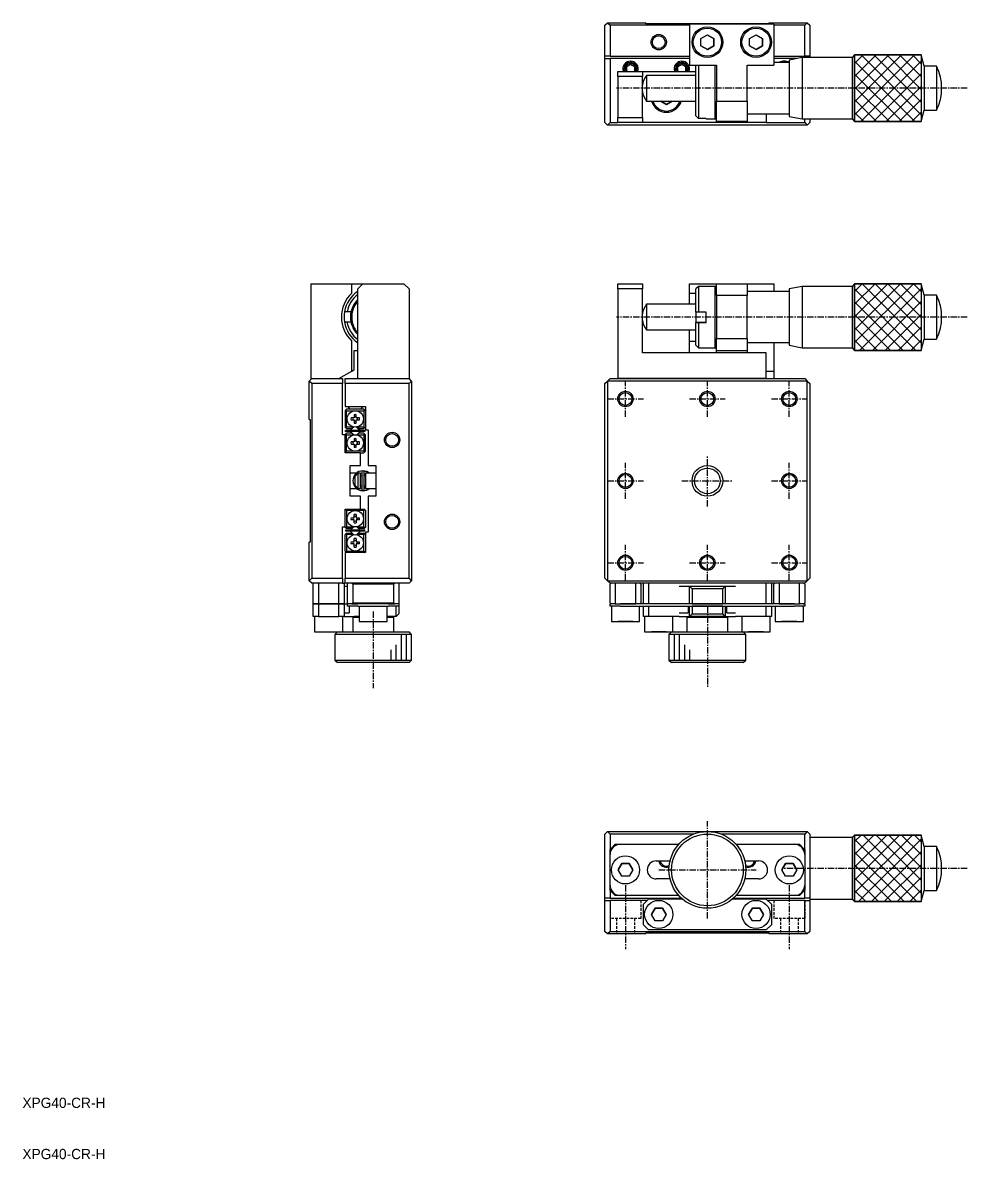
# Model space of a CAD drawing. Extents: x 10 to 348, y 10 to 232.
# Drawn here: x 10.1 to 194.5, y 10 to 232 of the extents above; entities that cross this region are included whole.
import ezdxf

# ---------------------------------------------------------------- set-up
doc = ezdxf.new("R2010")
doc.units = 0
doc.linetypes.add('CENTER', pattern=[2, 1.25, -0.25, 0.25, -0.25])
doc.linetypes.add('DASHED', pattern=[0.75, 0.5, -0.25])
doc.layers.get('0').update_dxf_attribs({"linetype": 'CONTINUOUS'})
doc.layers.add('CENTER', color=1, linetype='CENTER')
doc.styles.get("Standard").update_dxf_attribs({"font": 'FGP教科書体NT-M'})

msp = doc.modelspace()

# ---------------------------------------------------------------- linework, layer by layer
at = {"color": 7, "linetype": 'CONTINUOUS'}
for p, q in [((123.766971, 231.5), (124.266971, 232)), ((123.766971, 225.5), (123.766971, 231.5)), ((124.266971, 232), (124.766971, 231.5)), ((124.266971, 232), (131.766971, 232)), ((124.766971, 231.5), (124.766971, 225.5)), ((140.266971, 231.5), (124.766971, 231.5)), ((131.766971, 231.8), (131.766971, 232)), ((155.766971, 231.8), (131.766971, 231.8)), ((140.266971, 231.7), (140.266971, 223.7)), ((156.766971, 231.7), (140.266971, 231.7)), ((155.766971, 232), (155.766971, 231.8)), ((155.766971, 232), (163.266971, 232)), ((156.766971, 231.7), (156.766971, 223.7)), ((162.766971, 231.5), (156.766971, 231.5)), ((162.766971, 231.5), (163.266971, 232)), ((162.766971, 225.5), (162.766971, 231.5)), ((163.266971, 232), (163.766971, 231.5)), ((163.766971, 231.5), (163.766971, 225.5)), ((142.516971, 228.921688), (143.766971, 229.643376)), ((142.516971, 227.478312), (142.516971, 228.921688)), ((143.766971, 229.643376), (145.016971, 228.921688)), ((145.016971, 228.921688), (145.016971, 227.478312)), ((145.016971, 227.478312), (145.016971, 228.921688)), ((152.016971, 228.921688), (153.266971, 229.643376)), ((152.016971, 227.478312), (152.016971, 228.921688)), ((153.266971, 229.643376), (154.516971, 228.921688)), ((154.516971, 228.921688), (154.516971, 227.478312)), ((154.516971, 227.478312), (154.516971, 228.921688)), ((143.766971, 226.756624), (142.516971, 227.478312)), ((142.516971, 227.478312), (143.766971, 226.756624)), ((145.016971, 227.478312), (143.766971, 226.756624)), ((143.766971, 226.756624), (145.016971, 227.478312)), ((153.266971, 226.756624), (152.016971, 227.478312)), ((152.016971, 227.478312), (153.266971, 226.756624)), ((154.516971, 227.478312), (153.266971, 226.756624)), ((153.266971, 226.756624), (154.516971, 227.478312)), ((124.766971, 225.5), (123.766971, 225.5)), ((123.766971, 225), (123.766971, 225.5)), ((123.766971, 225), (124.766971, 225)), ((123.766971, 212.5), (123.766971, 225)), ((124.766971, 225.5), (140.266971, 225.5)), ((124.766971, 225), (124.766971, 212.5)), ((140.266971, 225), (124.766971, 225)), ((156.766971, 225.5), (162.766971, 225.5)), ((161.266988, 225), (156.766971, 225)), ((162.26697, 225.199996), (159.766971, 224.699997)), ((159.766971, 224.699997), (159.766971, 213.700003)), ((162.26697, 225.199996), (162.26697, 213.200004)), ((172.016975, 225.199996), (162.26697, 225.199996)), ((163.766971, 225.5), (162.766971, 225.5)), ((163.766971, 225.5), (163.766971, 225.199996)), ((172.516977, 225.699999), (172.016975, 225.199996)), ((172.016975, 225.199996), (172.016975, 213.200004)), ((172.516977, 225.699999), (185.516978, 225.699999)), ((172.516977, 212.700001), (172.516977, 225.699999)), ((186.106466, 223.5), (185.516978, 225.699999)), ((185.516978, 225.699999), (185.516978, 212.700001)), ((126.266971, 221.5), (126.266971, 222.5)), ((126.266971, 222.5), (131.066971, 222.5)), ((128.016971, 223.433013), (128.766971, 223.866025)), ((128.016971, 222.566987), (128.016971, 223.433013)), ((128.132996, 222.5), (128.016971, 222.566987)), ((128.766971, 223.866025), (129.516971, 223.433013)), ((129.516971, 222.566987), (129.400945, 222.5)), ((129.516971, 223.433013), (129.516971, 222.566987)), ((131.066971, 222.5), (131.066971, 221.5)), ((131.066971, 222.5), (141.516971, 222.5)), ((138.016971, 223.433013), (138.766971, 223.866025)), ((138.016971, 222.566987), (138.016971, 223.433013)), ((138.132996, 222.5), (138.016971, 222.566987)), ((138.766971, 223.866025), (139.516971, 223.433013)), ((139.516971, 222.566987), (139.400945, 222.5)), ((139.516971, 223.433013), (139.516971, 222.566987)), ((140.266971, 223.7), (145.516971, 223.7)), ((141.516971, 213.782838), (141.516971, 223.7)), ((142.016971, 223.7), (142.016971, 213.275106)), ((145.316971, 213.2), (145.316971, 223.7)), ((145.516971, 223.7), (145.516971, 216.7)), ((151.516971, 223.7), (156.766971, 223.7)), ((151.516971, 216.7), (151.516971, 223.7)), ((159.766971, 224.2), (156.766971, 224.2)), ((186.106466, 223.5), (186.106466, 214.9)), ((188.516977, 223.5), (186.106466, 223.5)), ((188.516977, 223.5), (188.516977, 214.9)), ((131.066971, 221.5), (126.266971, 221.5)), ((126.266971, 221.5), (126.266971, 213.5)), ((131.066971, 213.5), (131.066971, 221.5)), ((131.89448, 221.699996), (131.89448, 216.700004)), ((141.516971, 221.699996), (131.89448, 221.699996)), ((131.89448, 216.700004), (141.516971, 216.700004)), ((135.766971, 216.056624), (134.652605, 216.700004)), ((134.652605, 216.700004), (135.766971, 216.056624)), ((136.881337, 216.700004), (135.766971, 216.056624)), ((135.766971, 216.056624), (136.881337, 216.700004)), ((145.516971, 216.7), (151.516971, 216.7)), ((145.516971, 212.7), (145.516971, 216.7)), ((151.516971, 216.7), (151.516971, 212.7)), ((126.266971, 213.5), (131.066971, 213.5)), ((126.266971, 212.5), (126.266971, 213.5)), ((131.066971, 213.5), (131.066971, 212.5)), ((142.016971, 213.275106), (141.516971, 213.782838)), ((143.516971, 213.275106), (142.016971, 213.275106)), ((143.516971, 213.2), (143.516971, 213.275106)), ((143.516971, 213.2), (145.316971, 213.2)), ((145.316971, 213.2), (145.516971, 213.4)), ((151.516971, 214.2), (159.766971, 214.2)), ((155.266971, 214.2), (155.266971, 212.5)), ((159.766971, 213.700003), (162.26697, 213.200004)), ((162.26697, 213.200004), (172.016975, 213.200004)), ((162.766971, 212.5), (162.766971, 213.200004)), ((163.766971, 213.200004), (163.766971, 212.5)), ((172.016975, 213.200004), (172.516977, 212.700001)), ((185.516978, 212.700001), (186.106466, 214.9)), ((186.106466, 214.9), (188.516977, 214.9)), ((123.766971, 212.5), (124.266971, 212)), ((124.266971, 212), (124.766971, 212.5)), ((163.266971, 212), (124.266971, 212)), ((124.766971, 212.5), (126.266971, 212.5)), ((131.066971, 212.5), (126.266971, 212.5)), ((155.266971, 212.5), (131.066971, 212.5)), ((151.516971, 212.7), (145.516971, 212.7)), ((155.266971, 212.5), (162.766971, 212.5)), ((162.766971, 212.5), (163.266971, 212)), ((163.266971, 212), (163.766971, 212.5)), ((185.516978, 212.700001), (172.516977, 212.700001)), ((66.3, 181), (66.3, 162.5)), ((66.3, 181), (74.3, 181)), ((74.3, 179.190416), (74.3, 181)), ((74.3, 181), (76.5, 181)), ((76.5, 181), (75.5, 180)), ((75.5, 162.5), (75.5, 180)), ((76.5, 181), (84.5, 181)), ((85.5, 180), (84.5, 181)), ((85.5, 180), (85.5, 162.5)), ((126.266971, 180), (126.266971, 181)), ((126.266971, 181), (131.066971, 181)), ((126.266971, 180), (126.266971, 162.5)), ((131.066971, 180), (126.266971, 180)), ((131.066971, 181), (131.066971, 180)), ((131.066971, 167.5), (131.066971, 180)), ((140.266971, 179.190416), (140.266971, 181)), ((140.266971, 181), (145.516971, 181)), ((142.016971, 180.5), (141.516971, 180)), ((141.516971, 175.450978), (141.516971, 180)), ((142.016971, 180.5), (142.016971, 175.44638)), ((145.316971, 180.5), (142.016971, 180.5)), ((145.316971, 174.44566), (145.316971, 180.5)), ((145.516971, 180.3), (145.316971, 180.5)), ((145.516971, 181), (151.516971, 181)), ((145.516971, 178.690599), (145.516971, 181)), ((151.516971, 181), (151.516971, 178.690599)), ((151.516971, 181), (156.766971, 181)), ((156.766971, 181), (156.766971, 179.5)), ((162.26697, 180.499996), (159.766971, 179.999997)), ((159.766971, 179.999997), (159.766971, 169.32671)), ((162.26697, 180.499996), (162.26697, 168.856411)), ((172.016975, 180.499996), (162.26697, 180.499996)), ((172.516977, 180.999999), (172.016975, 180.499996)), ((172.016975, 180.499996), (172.016975, 168.856411)), ((172.516977, 180.999999), (185.516978, 180.999999)), ((172.516977, 168.000001), (172.516977, 180.999999)), ((186.106466, 178.8), (185.516978, 180.999999)), ((185.516978, 180.999999), (185.516978, 168.000001)), ((140.266971, 179.190416), (141.516971, 179.190416)), ((140.266971, 176.999996), (140.266971, 179.190416)), ((151.516971, 178.690599), (145.516971, 178.690599)), ((145.516971, 178.690599), (145.516971, 170.294229)), ((159.766971, 179.5), (151.516971, 179.5)), ((151.516971, 170.294229), (151.516971, 178.690599)), ((186.106466, 178.8), (186.106466, 170.455425)), ((188.516977, 178.8), (186.106466, 178.8)), ((188.516977, 178.8), (188.516977, 170.455425)), ((73.400951, 175.54894), (72.893219, 175.553538)), ((74.165698, 175.542014), (73.400951, 175.54894)), ((74.421754, 175.539695), (74.165698, 175.542014)), ((131.89448, 176.999996), (131.89448, 172.148507)), ((141.516971, 176.999996), (131.89448, 176.999996)), ((141.516971, 175.451223), (141.516971, 173.460305)), ((142.016971, 175.44638), (141.516971, 175.450978)), ((143.516971, 175.44638), (142.016971, 175.44638)), ((143.516971, 173.446462), (143.516971, 175.44638)), ((72.875106, 173.55362), (74.14759, 173.542096)), ((72.875106, 173.55362), (73.382838, 173.549022)), ((73.382838, 173.549022), (74.14759, 173.542096)), ((74.14759, 173.542096), (74.403641, 173.539777)), ((141.516971, 173.457986), (141.516971, 173.45106)), ((141.516971, 173.45106), (142.016971, 173.446462)), ((141.516971, 169), (141.516971, 173.45106)), ((142.016971, 173.446462), (142.016971, 168.5)), ((142.016971, 173.446462), (143.516971, 173.446462)), ((145.316971, 168.5), (145.316971, 174.44566)), ((131.89448, 172.148507), (131.89448, 172.000004)), ((131.89448, 172.000004), (141.516971, 172.000004)), ((140.266971, 169.809584), (140.266971, 172.000004)), ((74.3, 163.943376), (74.3, 169.809584)), ((140.266971, 169.809584), (141.516971, 169.809584)), ((140.266971, 167.5), (140.266971, 169.809584)), ((141.516971, 169), (142.016971, 168.5)), ((145.516971, 170.294229), (151.516971, 170.294229)), ((145.516971, 168), (145.516971, 170.294229)), ((151.516971, 170.294229), (151.516971, 168)), ((151.516971, 169.5), (159.766971, 169.5)), ((156.766971, 169.5), (156.766971, 163.943376)), ((159.766971, 169.32671), (159.766971, 169.000003)), ((159.766971, 169.000003), (162.26697, 168.500004)), ((162.26697, 168.856411), (162.26697, 168.500004)), ((172.016975, 168.856411), (172.016975, 168.500004)), ((185.516978, 168.000001), (186.106466, 170.2)), ((186.106466, 170.455425), (186.106466, 170.2)), ((186.106466, 170.2), (188.516977, 170.2)), ((188.516977, 170.455425), (188.516977, 170.2)), ((74.8, 168), (75.5, 168)), ((74.8, 164.232051), (74.8, 168)), ((155.266971, 167.5), (131.066971, 167.5)), ((142.016971, 168.5), (145.316971, 168.5)), ((145.316971, 168.5), (145.516971, 168.7)), ((145.516971, 168), (151.516971, 168)), ((145.516971, 167.5), (145.516971, 168)), ((151.516971, 168), (151.516971, 167.5)), ((155.266971, 162.5), (155.266971, 167.5)), ((162.26697, 168.500004), (172.016975, 168.500004)), ((172.016975, 168.500004), (172.516977, 168.000001)), ((172.516977, 168.386109), (172.516977, 168.000001)), ((185.516978, 168.000001), (172.516977, 168.000001)), ((185.516978, 168.386109), (185.516978, 168.000001)), ((66, 162), (66.5, 162.5)), ((66.3, 162.5), (66.5, 162.5)), ((66.5, 162.5), (72.5, 162.5)), ((71.8, 162.5), (74.3, 163.943376)), ((72.5, 162.5), (72.5, 161.5)), ((73, 162.5), (85.5, 162.5)), ((73, 161.5), (73, 162.5)), ((74.3, 163.943376), (74.8, 164.232051)), ((86, 162), (85.5, 162.5)), ((124.266971, 162), (124.766971, 162.5)), ((124.766971, 162.5), (126.266971, 162.5)), ((155.266971, 162.5), (126.266971, 162.5)), ((126.266971, 162.5), (155.266971, 162.5)), ((155.266971, 163.943376), (156.766971, 163.943376)), ((155.266971, 162.5), (162.766971, 162.5)), ((156.766971, 163.943376), (156.766971, 162.5)), ((162.766971, 162.5), (163.266971, 162)), ((66, 154.5), (66, 162)), ((66.5, 161.5), (66, 162)), ((66.5, 161.5), (66.5, 123.5)), ((72.5, 161.5), (66.5, 161.5)), ((72.5, 151.5), (72.5, 161.5)), ((73, 161.5), (73, 157)), ((85.5, 161.5), (73, 161.5)), ((85.5, 161.5), (86, 162)), ((85.5, 123.5), (85.5, 161.5)), ((86, 162), (86, 123)), ((123.766971, 161.5), (124.266971, 162)), ((123.766971, 123.5), (123.766971, 161.5)), ((124.266971, 162), (124.266971, 123)), ((163.266971, 162), (124.266971, 162)), ((163.266971, 123), (163.266971, 162)), ((163.266971, 162), (163.766971, 161.5)), ((163.766971, 161.5), (163.766971, 123.5)), ((73, 157), (77, 157)), ((73.15, 156.35), (73, 156.2)), ((73, 156.2), (73, 153)), ((73.15, 156.35), (73.3, 156.5)), ((73.3, 156.2), (73.15, 156.35)), ((76.7, 156.5), (73.3, 156.5)), ((73.3, 153), (73.3, 156.2)), ((73.3, 156.2), (75, 156.2)), ((73.519256, 157), (73.75, 156.769256)), ((73.75, 156.769256), (74, 156.519256)), ((76, 156.519256), (74, 156.519256)), ((74.8, 155.426136), (74.8, 154.8)), ((75, 156.2), (76.7, 156.2)), ((75.2, 154.8), (75.2, 155.426136)), ((76, 156.519256), (76.25, 156.769256)), ((76.25, 156.769256), (76.480744, 157)), ((76.7, 156.5), (76.85, 156.35)), ((76.85, 156.35), (76.7, 156.2)), ((76.7, 156.2), (76.7, 153)), ((77, 156.2), (76.85, 156.35)), ((77, 157), (77, 152.5)), ((66, 154.5), (66.2, 154.5)), ((66.2, 154.5), (66.2, 130.5)), ((74.8, 154.8), (74.173864, 154.8)), ((74.173864, 154.4), (74.8, 154.4)), ((74.8, 154.4), (74.8, 153.773864)), ((75.826136, 154.8), (75.2, 154.8)), ((75.2, 153.773864), (75.2, 154.4)), ((75.2, 154.4), (75.826136, 154.4)), ((73, 151.5), (72.5, 151.5)), ((73, 153), (73.15, 152.85)), ((73.15, 151.65), (73, 151.5)), ((73, 148), (73, 151.5)), ((73.1, 152.15), (73.1, 152.35)), ((76.9, 152.35), (73.1, 152.35)), ((76.9, 152.15), (73.1, 152.15)), ((73.15, 152.85), (73.3, 153)), ((73.3, 152.7), (73.15, 152.85)), ((73.15, 151.65), (73.3, 151.8)), ((73.3, 151.5), (73.15, 151.65)), ((74.600951, 153), (73.3, 153)), ((73.3, 152.7), (74.300951, 152.7)), ((74.300951, 151.8), (73.3, 151.8)), ((73.3, 148.3), (73.3, 151.5)), ((73.3, 151.5), (74.600951, 151.5)), ((74.714938, 153.025599), (74.098439, 152.409099)), ((74.098439, 152.126256), (74.745126, 151.479569)), ((74.098439, 152.090901), (74.714938, 151.474401)), ((74.600951, 153), (74.300951, 152.7)), ((74.300951, 151.8), (74.600951, 151.5)), ((74.641607, 153.040656), (74.600951, 153)), ((74.600951, 151.5), (74.641607, 151.459344)), ((75.512652, 152.762652), (75.254874, 153.020431)), ((75.901561, 152.409099), (75.285062, 153.025599)), ((75.285062, 151.474401), (75.901561, 152.090901)), ((75.399049, 153), (75.358393, 153.040656)), ((75.358393, 151.459344), (75.399049, 151.5)), ((76.7, 153), (75.399049, 153)), ((75.699049, 152.7), (75.399049, 153)), ((75.399049, 151.5), (75.699049, 151.8)), ((75.399049, 151.5), (76.7, 151.5)), ((75.901561, 152.373744), (75.512652, 152.762652)), ((75.699049, 152.7), (76.7, 152.7)), ((76.7, 151.8), (75.699049, 151.8)), ((76.7, 153), (76.85, 152.85)), ((76.85, 152.85), (76.7, 152.7)), ((76.7, 151.8), (76.85, 151.65)), ((76.85, 151.65), (76.7, 151.5)), ((76.7, 151.5), (76.7, 148.3)), ((76.85, 152.85), (77, 153)), ((77, 151.5), (76.85, 151.65)), ((76.9, 152.35), (76.9, 152.15)), ((77, 152.5), (77.5, 152.5)), ((77, 148.3), (77, 151.5)), ((77.5, 152.5), (77.5, 145.5)), ((74.8, 150.1), (74.173864, 150.1)), ((74.173864, 149.7), (74.8, 149.7)), ((74.8, 150.726136), (74.8, 150.1)), ((74.8, 149.7), (74.8, 149.073864)), ((75.2, 150.1), (75.2, 150.726136)), ((75.826136, 150.1), (75.2, 150.1)), ((75.2, 149.073864), (75.2, 149.7)), ((75.2, 149.7), (75.826136, 149.7)), ((73, 148.3), (73.15, 148.15)), ((76, 148), (73, 148)), ((73.15, 148.15), (73.3, 148.3)), ((73.3, 148), (73.15, 148.15)), ((75, 148.3), (73.3, 148.3)), ((76.7, 148.3), (75, 148.3)), ((76, 148), (76.7, 148)), ((76, 145.5), (76, 148)), ((76.7, 148.3), (76.85, 148.15)), ((76.85, 148.15), (76.7, 148)), ((76.85, 148.15), (77, 148.3)), ((74, 145.5), (76, 145.5)), ((74, 143.575), (74, 145.5)), ((77.285247, 144.297498), (76.525857, 144.464103)), ((76.755749, 144.32246), (76.722297, 144.30986)), ((76.789776, 144.333372), (76.755749, 144.32246)), ((76.824294, 144.342569), (76.789776, 144.333372)), ((76.859219, 144.350029), (76.824294, 144.342569)), ((76.894466, 144.355734), (76.859219, 144.350029)), ((76.929949, 144.359671), (76.894466, 144.355734)), ((76.965581, 144.361829), (76.929949, 144.359671)), ((77.001276, 144.362204), (76.965581, 144.361829)), ((77.036947, 144.360794), (77.001276, 144.362204)), ((77.072506, 144.357603), (77.036947, 144.360794)), ((77.107867, 144.352637), (77.072506, 144.357603)), ((77.142944, 144.345909), (77.107867, 144.352637)), ((77.177651, 144.337434), (77.142944, 144.345909)), ((77.211902, 144.327231), (77.177651, 144.337434)), ((77.245612, 144.315327), (77.211902, 144.327231)), ((77.5, 145.5), (79, 145.5)), ((79, 145.5), (79, 139.5)), ((75.233636, 144), (74, 144)), ((74, 141.425), (74, 143.575)), ((75, 143.416515), (75.5, 143.945683)), ((75, 141.583485), (75, 143.416515)), ((75.5, 144), (75.5, 143.945683)), ((76, 144), (75.5, 144)), ((75.5, 143.945683), (75.5, 141.054317)), ((75.999966, 143.93215), (76.271101, 143.999808)), ((76, 141), (76, 144)), ((76.271159, 143.5), (76, 143.5)), ((76.271159, 144.240656), (76.271159, 140.790656)), ((76.722297, 144.30986), (76.711541, 144.305396)), ((76.721159, 140.790656), (76.721159, 144.240656)), ((76.721159, 143.637149), (76.721457, 143.649909)), ((77, 143.5), (76.721159, 143.5)), ((76.721457, 143.649909), (76.7224, 143.663346)), ((76.7224, 143.663346), (76.723987, 143.676721)), ((76.723987, 143.676721), (76.726214, 143.690002)), ((76.726214, 143.690002), (76.729077, 143.70316)), ((76.729077, 143.70316), (76.732569, 143.716164)), ((76.732569, 143.716164), (76.736683, 143.728985)), ((76.736683, 143.728985), (76.741411, 143.741592)), ((76.741411, 143.741592), (76.746744, 143.753957)), ((76.746744, 143.753957), (76.752669, 143.76605)), ((76.752669, 143.76605), (76.759176, 143.777844)), ((76.759176, 143.777844), (76.76625, 143.789309)), ((76.76625, 143.789309), (76.773878, 143.800418)), ((76.773878, 143.800418), (76.782043, 143.811144)), ((76.782043, 143.811144), (76.790728, 143.821459)), ((76.790728, 143.821459), (76.799914, 143.831339)), ((76.799914, 143.831339), (76.809583, 143.840756)), ((76.809583, 143.840756), (76.819712, 143.849687)), ((76.819712, 143.849687), (76.83028, 143.858107)), ((76.83028, 143.858107), (76.841262, 143.865993)), ((76.841262, 143.865993), (76.852633, 143.873324)), ((76.852633, 143.873324), (76.864366, 143.880077)), ((76.864366, 143.880077), (76.876434, 143.886234)), ((76.876434, 143.886234), (76.888807, 143.891774)), ((76.888807, 143.891774), (76.901455, 143.896683)), ((76.901455, 143.896683), (76.914346, 143.900943)), ((76.914346, 143.900943), (76.927446, 143.904541)), ((76.927446, 143.904541), (76.940723, 143.907465)), ((76.940723, 143.907465), (76.954139, 143.909705)), ((76.954139, 143.909705), (76.967661, 143.911252)), ((76.967661, 143.911252), (76.981251, 143.912102)), ((76.981251, 143.912102), (76.994871, 143.912249)), ((76.994871, 143.912249), (77.000003, 143.912123)), ((77, 144), (77, 141)), ((79, 144), (77, 144)), ((77.183714, 144.015953), (77.175668, 144)), ((77.191783, 144.032492), (77.183714, 144.015953)), ((77.285462, 144.297448), (77.186236, 143.999987)), ((77.199816, 144.049498), (77.191783, 144.032492)), ((77.207755, 144.066846), (77.199816, 144.049498)), ((77.215541, 144.084408), (77.207755, 144.066846)), ((77.223119, 144.102058), (77.215541, 144.084408)), ((77.230432, 144.119666), (77.223119, 144.102058)), ((77.237428, 144.137103), (77.230432, 144.119666)), ((77.244055, 144.154242), (77.237428, 144.137103)), ((77.250264, 144.170959), (77.244055, 144.154242)), ((77.276965, 144.302508), (77.245612, 144.315327)), ((77.256011, 144.18713), (77.250264, 144.170959)), ((77.261253, 144.202638), (77.256011, 144.18713)), ((77.265953, 144.21737), (77.261253, 144.202638)), ((77.270075, 144.231218), (77.265953, 144.21737)), ((77.27359, 144.244081), (77.270075, 144.231218)), ((77.276472, 144.255864), (77.27359, 144.244081)), ((77.275243, 144.302879), (77.27777, 144.302048)), ((77.75823, 144.000203), (77.2764, 144.301436)), ((77.2787, 144.266483), (77.276472, 144.255864)), ((77.27777, 144.302048), (77.279634, 144.299714)), ((77.280258, 144.275859), (77.2787, 144.266483)), ((77.279634, 144.299714), (77.280821, 144.295895)), ((77.281134, 144.283924), (77.280258, 144.275859)), ((77.280821, 144.295895), (77.281322, 144.290619)), ((77.281322, 144.290619), (77.281134, 144.283924)), ((77.309461, 144.286599), (77.285247, 144.297498)), ((74, 139.5), (74, 141.425)), ((74, 141), (75.271374, 141)), ((75.5, 141.054317), (75, 141.583485)), ((75.271683, 141), (75.271838, 141)), ((75.272154, 141), (75.272255, 141)), ((75.5, 141.054317), (75.5, 141)), ((75.5, 141), (76, 141)), ((76.271104, 141.031733), (75.999855, 141.098985)), ((76, 141.5), (76.271159, 141.5)), ((76.721159, 141.5), (77, 141.5)), ((76.721256, 141.386946), (76.721159, 141.394162)), ((77.000038, 141.101876), (76.721195, 141.031458)), ((76.721934, 141.373489), (76.721256, 141.386946)), ((76.723257, 141.360076), (76.721934, 141.373489)), ((76.725224, 141.346739), (76.723257, 141.360076)), ((76.727831, 141.333508), (76.725224, 141.346739)), ((76.731074, 141.320414), (76.727831, 141.333508)), ((76.734945, 141.307487), (76.731074, 141.320414)), ((76.739439, 141.294757), (76.734945, 141.307487)), ((76.744545, 141.282255), (76.739439, 141.294757)), ((76.750256, 141.270009), (76.744545, 141.282255)), ((76.756558, 141.258051), (76.750256, 141.270009)), ((76.763439, 141.246409), (76.756558, 141.258051)), ((76.770886, 141.235112), (76.763439, 141.246409)), ((76.778884, 141.224189), (76.770886, 141.235112)), ((76.787414, 141.213667), (76.778884, 141.224189)), ((76.79646, 141.203574), (76.787414, 141.213667)), ((76.806001, 141.193936), (76.79646, 141.203574)), ((76.816015, 141.184781), (76.806001, 141.193936)), ((76.826481, 141.176132), (76.816015, 141.184781)), ((76.837374, 141.168014), (76.826481, 141.176132)), ((76.848669, 141.160451), (76.837374, 141.168014)), ((76.860337, 141.153465), (76.848669, 141.160451)), ((76.87235, 141.147075), (76.860337, 141.153465)), ((76.884679, 141.141302), (76.87235, 141.147075)), ((76.89729, 141.136163), (76.884679, 141.141302)), ((76.910153, 141.131674), (76.89729, 141.136163)), ((76.923232, 141.127849), (76.910153, 141.131674)), ((76.936493, 141.1247), (76.923232, 141.127849)), ((76.9499, 141.122238), (76.936493, 141.1247)), ((76.963416, 141.120469), (76.9499, 141.122238)), ((76.977005, 141.119399), (76.963416, 141.120469)), ((76.990629, 141.119032), (76.977005, 141.119399)), ((77.000002, 141.119188), (76.990629, 141.119032)), ((77, 141), (79, 141)), ((77.213994, 140.704764), (77.216046, 140.705442)), ((77.216046, 140.705442), (77.217399, 140.705893)), ((77.217399, 140.705893), (77.220455, 140.706922)), ((77.220455, 140.706922), (77.225509, 140.708658)), ((77.225509, 140.708658), (77.227552, 140.709371)), ((77.227552, 140.709371), (77.230714, 140.710489)), ((77.230714, 140.710489), (77.276965, 140.728803)), ((77.272447, 140.728938), (77.275243, 140.728432)), ((77.275243, 140.728432), (77.274852, 140.729347)), ((77.276965, 140.728803), (77.275243, 140.728432)), ((77.276655, 140.729987), (77.298045, 140.739492)), ((77.277791, 140.729279), (77.276965, 140.728803)), ((76, 139.5), (74, 139.5)), ((76, 137), (76, 139.5)), ((77.5, 139.5), (77.5, 132.5)), ((79, 139.5), (77.5, 139.5)), ((73, 137), (76, 137)), ((73, 133.5), (73, 137)), ((73, 136.7), (73.15, 136.85)), ((73.3, 137), (73.15, 136.85)), ((73.15, 136.85), (73.3, 136.7)), ((73.3, 136.7), (73.3, 133.5)), ((75, 136.7), (73.3, 136.7)), ((74.8, 135.3), (74.8, 135.926136)), ((76.7, 136.7), (75, 136.7)), ((75.2, 135.926136), (75.2, 135.3)), ((76, 137), (76.7, 137)), ((76.85, 136.85), (76.7, 137)), ((76.7, 136.7), (76.85, 136.85)), ((76.7, 133.5), (76.7, 136.7)), ((76.85, 136.85), (77, 136.7)), ((77, 136.7), (77, 133.5)), ((72.5, 133.5), (73, 133.5)), ((72.5, 123.5), (72.5, 133.5)), ((73.15, 133.35), (73, 133.5)), ((73.3, 133.5), (73.15, 133.35)), ((73.15, 133.35), (73.3, 133.2)), ((73.3, 133.5), (74.600951, 133.5)), ((74.714938, 133.525599), (74.098439, 132.909099)), ((74.098439, 132.873744), (74.745126, 133.520431)), ((74.173864, 135.3), (74.8, 135.3)), ((74.8, 134.9), (74.173864, 134.9)), ((74.300951, 133.2), (74.600951, 133.5)), ((74.600951, 133.5), (74.641607, 133.540656)), ((74.8, 134.273864), (74.8, 134.9)), ((75.2, 135.3), (75.826136, 135.3)), ((75.2, 134.9), (75.2, 134.273864)), ((75.826136, 134.9), (75.2, 134.9)), ((75.901561, 132.909099), (75.285062, 133.525599)), ((75.358393, 133.540656), (75.399049, 133.5)), ((75.399049, 133.5), (76.7, 133.5)), ((75.399049, 133.5), (75.699049, 133.2)), ((76.85, 133.35), (76.7, 133.5)), ((76.7, 133.2), (76.85, 133.35)), ((77, 133.5), (76.85, 133.35)), ((73, 132), (73.15, 132.15)), ((73, 128.8), (73, 132)), ((76.9, 132.85), (73.1, 132.85)), ((73.1, 132.85), (73.1, 132.65)), ((76.9, 132.65), (73.1, 132.65)), ((73.3, 132.3), (73.15, 132.15)), ((73.15, 132.15), (73.3, 132)), ((74.300951, 133.2), (73.3, 133.2)), ((73.3, 132.3), (74.300951, 132.3)), ((73.3, 132), (73.3, 128.8)), ((74.600951, 132), (73.3, 132)), ((74.098439, 132.590901), (74.714938, 131.974401)), ((74.600951, 132), (74.300951, 132.3)), ((74.641607, 131.959344), (74.600951, 132)), ((74.8, 130.6), (74.8, 131.226136)), ((75.2, 131.226136), (75.2, 130.6)), ((75.512652, 132.237348), (75.254874, 131.979569)), ((75.285062, 131.974401), (75.901561, 132.590901)), ((75.399049, 132), (75.358393, 131.959344)), ((75.699049, 132.3), (75.399049, 132)), ((76.7, 132), (75.399049, 132)), ((75.901561, 132.626256), (75.512652, 132.237348)), ((76.7, 133.2), (75.699049, 133.2)), ((75.699049, 132.3), (76.7, 132.3)), ((76.85, 132.15), (76.7, 132.3)), ((76.7, 132), (76.85, 132.15)), ((76.7, 128.8), (76.7, 132)), ((76.85, 132.15), (77, 132)), ((76.9, 132.65), (76.9, 132.85)), ((77.5, 132.5), (77, 132.5)), ((77, 132.5), (77, 128.5)), ((66, 123), (66, 130.5)), ((66.2, 130.5), (66, 130.5)), ((73.15, 128.65), (73, 128.8)), ((73.3, 128.8), (73.15, 128.65)), ((73.3, 128.8), (75, 128.8)), ((74.173864, 130.6), (74.8, 130.6)), ((74.8, 130.2), (74.173864, 130.2)), ((74.8, 129.573864), (74.8, 130.2)), ((75, 128.8), (76.7, 128.8)), ((75.2, 130.6), (75.826136, 130.6)), ((75.826136, 130.2), (75.2, 130.2)), ((75.2, 130.2), (75.2, 129.573864)), ((76.85, 128.65), (76.7, 128.8)), ((77, 128.8), (76.85, 128.65)), ((73, 128.5), (73, 123.5)), ((77, 128.5), (73, 128.5)), ((73.15, 128.65), (73.3, 128.5)), ((76.7, 128.5), (76.85, 128.65)), ((66, 123), (66.5, 123.5)), ((66.5, 122.5), (66, 123)), ((66.5, 123.5), (72.5, 123.5)), ((72.5, 122.5), (66.5, 122.5)), ((66.8, 118.5), (66.8, 122.5)), ((67.8, 122.5), (67.8, 118.5)), ((71.8, 118.5), (71.8, 122.5)), ((72.5, 123.5), (72.5, 122.5)), ((72.5, 122.5), (72.8, 122.5)), ((72.8, 122.5), (72.8, 118.5)), ((73, 123.5), (85.5, 123.5)), ((73, 122.5), (73, 123.5)), ((85.5, 122.5), (73, 122.5)), ((73.5, 118.5), (73.5, 122.5)), ((74.5, 122.3), (74.3, 122.5)), ((74.5, 122.3), (74.5, 118.7)), ((82.5, 122.3), (74.5, 122.3)), ((82.7, 122.5), (82.5, 122.3)), ((82.5, 118.7), (82.5, 122.3)), ((83.5, 122.5), (83.5, 118.5)), ((86, 123), (85.5, 123.5)), ((85.5, 122.5), (86, 123)), ((124.266971, 123), (123.766971, 123.5)), ((124.266971, 123), (163.266971, 123)), ((124.766971, 122.5), (124.266971, 123)), ((124.966971, 122.5), (124.766971, 122.3)), ((162.766971, 122.5), (124.766971, 122.5)), ((124.766971, 118.7), (124.766971, 122.3)), ((125.766971, 122.5), (125.766971, 118.5)), ((129.766971, 118.5), (129.766971, 122.5)), ((130.766971, 122.3), (130.566971, 122.5)), ((130.766971, 122.3), (130.766971, 118.7)), ((131.266971, 118.5), (131.266971, 122.5)), ((132.266971, 122.5), (132.266971, 118.5)), ((155.266971, 118.5), (155.266971, 122.5)), ((156.266971, 122.5), (156.266971, 118.5)), ((156.966971, 122.5), (156.766971, 122.3)), ((156.766971, 118.7), (156.766971, 122.3)), ((157.766971, 122.5), (157.766971, 118.5)), ((161.766971, 118.5), (161.766971, 122.5)), ((162.766971, 122.3), (162.566971, 122.5)), ((163.266971, 123), (162.766971, 122.5)), ((162.766971, 122.3), (162.766971, 118.7)), ((163.766971, 123.5), (163.266971, 123)), ((72.8, 121.9), (73.5, 121.9)), ((138.266971, 121.9), (140.266971, 121.9)), ((140.766971, 121.4), (140.266971, 121.9)), ((140.266971, 121.9), (147.266971, 121.9)), ((140.266971, 118.5), (140.266971, 121.9)), ((140.766971, 121.4), (140.766971, 118.5)), ((146.766971, 121.4), (140.766971, 121.4)), ((146.766971, 121.4), (147.266971, 121.9)), ((146.766971, 118.5), (146.766971, 121.4)), ((147.266971, 121.9), (147.266971, 118.5)), ((147.266971, 121.9), (149.266971, 121.9)), ((66.8, 116), (66.8, 118.5)), ((66.8, 118.5), (67.8, 118.5)), ((67.8, 118.5), (66.8, 118.5)), ((67.8, 118.5), (67.8, 116)), ((71.8, 118.5), (67.8, 118.5)), ((67.8, 118.5), (71.8, 118.5)), ((71.8, 116), (71.8, 118.5)), ((71.8, 118.5), (72.8, 118.5)), ((72.8, 118.5), (71.8, 118.5)), ((72.8, 118.5), (72.8, 116)), ((72.8, 118.5), (73.5, 118.5)), ((74.3, 118.5), (73.5, 118.5)), ((73.5, 118), (73.5, 118.5)), ((75.5, 118), (73.5, 118)), ((73.8, 118), (73.8, 116.7)), ((74.3, 118.5), (74.5, 118.7)), ((74.62822, 118.5), (74.3, 118.5)), ((74.3, 118.5), (74.62822, 118.5)), ((74.5, 118.7), (82.5, 118.7)), ((74.62822, 118.5), (75.5, 118.5)), ((81.5, 118.5), (75.5, 118.5)), ((75.5, 118), (81.5, 118)), ((75.75, 118), (75.75, 115)), ((81.25, 115), (81.25, 118)), ((81.5, 118.5), (82.37178, 118.5)), ((83.5, 118), (81.5, 118)), ((82.7, 118.5), (82.37178, 118.5)), ((82.37178, 118.5), (82.7, 118.5)), ((82.5, 118.7), (82.7, 118.5)), ((83.5, 118.5), (82.7, 118.5)), ((83, 116), (83, 118)), ((83.5, 118.5), (83.5, 118)), ((83.5, 118), (83.5, 116.5)), ((124.766971, 118.7), (124.966971, 118.5)), ((124.766971, 118), (124.766971, 118.5)), ((124.766971, 118.5), (124.966971, 118.5)), ((126.766971, 118), (124.766971, 118)), ((125.766971, 118.5), (124.966971, 118.5)), ((125.016971, 118), (125.016971, 115)), ((125.766971, 118.5), (126.766971, 118.5)), ((125.766971, 118.5), (126.766971, 118.5)), ((126.766971, 118.5), (129.766971, 118.5)), ((129.766971, 118.5), (126.766971, 118.5)), ((126.766971, 118), (140.766971, 118)), ((140.766971, 118.5), (129.766971, 118.5)), ((130.516971, 115), (130.516971, 118)), ((130.566971, 118.5), (130.766971, 118.7)), ((131.266971, 116), (131.266971, 118)), ((132.266971, 118), (132.266971, 116)), ((139.999022, 118), (139.999022, 116.7)), ((140.266971, 116), (140.266971, 118)), ((146.766971, 118.5), (140.766971, 118.5)), ((140.766971, 118.5), (146.766971, 118.5)), ((140.766971, 118), (140.766971, 116.5)), ((146.766971, 118), (140.766971, 118)), ((140.766971, 118), (146.766971, 118)), ((157.766971, 118.5), (146.766971, 118.5)), ((146.766971, 116.5), (146.766971, 118)), ((146.766971, 118), (160.766971, 118)), ((147.266971, 118), (147.266971, 116)), ((147.53492, 116.7), (147.53492, 118)), ((155.266971, 116), (155.266971, 118)), ((156.266971, 118), (156.266971, 116)), ((156.766971, 118.7), (156.966971, 118.5)), ((157.016971, 118), (157.016971, 115)), ((157.766971, 118.5), (160.766971, 118.5)), ((160.766971, 118.5), (157.766971, 118.5)), ((160.766971, 118.5), (161.766971, 118.5)), ((160.766971, 118.5), (161.766971, 118.5)), ((162.766971, 118), (160.766971, 118)), ((162.566971, 118.5), (161.766971, 118.5)), ((162.516971, 115), (162.516971, 118)), ((162.566971, 118.5), (162.766971, 118.7)), ((162.566971, 118.5), (162.766971, 118.5)), ((162.766971, 118.5), (162.766971, 118)), ((67.8, 116), (66.8, 116)), ((67.05, 116), (67.05, 113)), ((67.8, 116), (71.8, 116)), ((72.8, 116), (71.8, 116)), ((72.55, 113), (72.55, 116)), ((72.8, 116.7), (73.8, 116.7)), ((72.8, 116), (74.8, 116)), ((74.7, 116), (74.5, 115.8)), ((75.75, 115.8), (74.5, 115.8)), ((74.5, 115.8), (74.5, 113)), ((75.75, 116), (74.8, 116)), ((83, 116), (81.25, 116)), ((82.5, 115.8), (81.25, 115.8)), ((82.5, 115.8), (82.3, 116)), ((82.5, 113), (82.5, 115.8)), ((83, 116), (83.5, 116.5)), ((132.266971, 116), (131.266971, 116)), ((131.516971, 116), (131.516971, 113)), ((138.266971, 116), (132.266971, 116)), ((137.016971, 113), (137.016971, 116)), ((138.266971, 116.7), (139.999022, 116.7)), ((138.266971, 116), (139.966971, 116)), ((139.966971, 116), (139.766971, 115.8)), ((147.766971, 115.8), (139.766971, 115.8)), ((139.766971, 115.8), (139.766971, 113)), ((139.966971, 116), (140.266971, 116)), ((140.266971, 116), (140.766971, 116.5)), ((147.266971, 116), (140.266971, 116)), ((140.766971, 116.5), (146.766971, 116.5)), ((147.266971, 116), (146.766971, 116.5)), ((147.266971, 116), (147.566971, 116)), ((147.53492, 116.7), (149.266971, 116.7)), ((147.566971, 116), (149.266971, 116)), ((147.766971, 115.8), (147.566971, 116)), ((147.766971, 113), (147.766971, 115.8)), ((155.266971, 116), (149.266971, 116)), ((150.516971, 116), (150.516971, 113)), ((156.266971, 116), (155.266971, 116)), ((156.016971, 113), (156.016971, 116)), ((75.75, 115), (81.25, 115)), ((125.016971, 115), (127.766971, 115)), ((125.016971, 115), (130.516971, 115)), ((127.045283, 115), (126.323595, 115)), ((126.323595, 115), (127.045283, 115)), ((128.488659, 115), (127.045283, 115)), ((127.045283, 115), (128.488659, 115)), ((127.766971, 115), (130.516971, 115)), ((129.210346, 115), (128.488659, 115)), ((128.488659, 115), (129.210346, 115)), ((157.016971, 115), (159.766971, 115)), ((157.016971, 115), (162.516971, 115)), ((159.045283, 115), (158.323595, 115)), ((158.323595, 115), (159.045283, 115)), ((160.488659, 115), (159.045283, 115)), ((159.045283, 115), (160.488659, 115)), ((159.766971, 115), (162.516971, 115)), ((161.210346, 115), (160.488659, 115)), ((160.488659, 115), (161.210346, 115)), ((67.05, 113), (72.55, 113)), ((71.5, 113), (71, 112.5)), ((86, 112.5), (71, 112.5)), ((71, 112.5), (71, 107.5)), ((72.55, 113), (85.5, 113)), ((86, 112.5), (85.5, 113)), ((86, 107.5), (86, 112.5)), ((131.516971, 113), (134.266971, 113)), ((131.516971, 113), (136.766971, 113)), ((133.545283, 113), (132.823595, 113)), ((132.823595, 113), (133.545283, 113)), ((134.988659, 113), (133.545283, 113)), ((133.545283, 113), (134.988659, 113)), ((134.266971, 113), (136.766971, 113)), ((135.710346, 113), (134.988659, 113)), ((134.988659, 113), (135.710346, 113)), ((136.766971, 113), (136.266971, 112.5)), ((151.266971, 112.5), (136.266971, 112.5)), ((136.266971, 112.5), (136.266971, 107.5)), ((136.766971, 113), (150.766971, 113)), ((150.766971, 113), (153.266971, 113)), ((150.766971, 113), (156.016971, 113)), ((151.266971, 112.5), (150.766971, 113)), ((151.266971, 107.5), (151.266971, 112.5)), ((152.545283, 113), (151.823595, 113)), ((151.823595, 113), (152.545283, 113)), ((153.988659, 113), (152.545283, 113)), ((152.545283, 113), (153.988659, 113)), ((153.266971, 113), (156.016971, 113)), ((154.710346, 113), (153.988659, 113)), ((153.988659, 113), (154.710346, 113)), ((71, 107.5), (86, 107.5)), ((71, 107.5), (71.5, 107)), ((85.5, 107), (71.5, 107)), ((85.5, 107), (86, 107.5)), ((136.266971, 107.5), (143.766971, 107.5)), ((136.266971, 107.5), (136.766971, 107)), ((143.766971, 107), (136.766971, 107)), ((143.766971, 107.5), (151.266971, 107.5)), ((150.766971, 107), (143.766971, 107)), ((150.766971, 107), (151.266971, 107.5)), ((124.266971, 74), (123.766971, 73.5)), ((123.766971, 61), (123.766971, 73.5)), ((124.766971, 73.5), (124.266971, 74)), ((124.266971, 74), (143.766971, 74)), ((141.074388, 73.5), (124.766971, 73.5)), ((124.766971, 73.5), (124.766971, 70.5)), ((143.766971, 74), (163.266971, 74)), ((162.766971, 73.5), (146.459553, 73.5)), ((163.266971, 74), (162.766971, 73.5)), ((162.766971, 70.5), (162.766971, 73.5)), ((163.766971, 73.5), (163.266971, 74)), ((163.766971, 73.5), (163.766971, 61)), ((172.516977, 73.299999), (172.016975, 72.799996)), ((172.516977, 73.299999), (185.516978, 73.299999)), ((172.516977, 60.300001), (172.516977, 73.299999)), ((185.516978, 73.299999), (185.516978, 69.006881)), ((186.106466, 71.1), (185.516978, 73.299999)), ((185.516978, 73.299999), (185.516978, 60.300001)), ((125.766971, 71.5), (124.966971, 70.7)), ((125.766971, 71.5), (126.766971, 71.5)), ((126.766971, 71.5), (138.176801, 71.5)), ((149.357141, 71.5), (160.766971, 71.5)), ((160.766971, 71.5), (161.766971, 71.5)), ((162.566971, 70.7), (161.766971, 71.5)), ((172.016975, 72.799996), (163.766971, 72.799996)), ((172.016975, 72.799996), (172.016975, 68.83712)), ((186.106466, 71.1), (186.106466, 68.259937)), ((188.516977, 71.1), (186.106466, 71.1)), ((188.516977, 71.1), (188.516977, 68.259937)), ((124.766971, 70.5), (124.966971, 70.7)), ((124.766971, 69.5), (124.766971, 70.5)), ((124.766971, 63.5), (124.766971, 69.5)), ((124.966971, 70.7), (124.966971, 70.37178)), ((162.566971, 70.37178), (162.566971, 70.7)), ((162.566971, 70.7), (162.766971, 70.5)), ((162.766971, 70.5), (162.766971, 69.5)), ((162.766971, 69.5), (162.766971, 63.5)), ((172.016975, 68.83712), (172.016975, 60.800004)), ((172.516977, 69.006881), (172.516977, 60.300001)), ((126.323595, 66.5), (127.045283, 67.75)), ((127.045283, 67.75), (126.323595, 66.5)), ((127.045283, 67.75), (128.488659, 67.75)), ((128.488659, 67.75), (127.045283, 67.75)), ((128.488659, 67.75), (129.210346, 66.5)), ((129.210346, 66.5), (128.488659, 67.75)), ((133.766971, 68.25), (136.473995, 68.25)), ((151.059947, 68.25), (153.766971, 68.25)), ((158.323595, 66.5), (159.045283, 67.75)), ((159.045283, 67.75), (158.323595, 66.5)), ((159.045283, 67.75), (160.488659, 67.75)), ((160.488659, 67.75), (159.045283, 67.75)), ((160.488659, 67.75), (161.210346, 66.5)), ((161.210346, 66.5), (160.488659, 67.75)), ((186.106466, 68.259937), (186.106466, 62.5)), ((188.516977, 68.259937), (188.516977, 62.5)), ((127.045283, 65.25), (126.323595, 66.5)), ((128.488659, 65.25), (127.045283, 65.25)), ((129.210346, 66.5), (128.488659, 65.25)), ((136.473995, 64.75), (133.766971, 64.75)), ((153.766971, 64.75), (151.059947, 64.75)), ((159.045283, 65.25), (158.323595, 66.5)), ((160.488659, 65.25), (159.045283, 65.25)), ((161.210346, 66.5), (160.488659, 65.25)), ((124.766971, 62.5), (124.766971, 63.5)), ((124.966971, 62.3), (124.766971, 62.5)), ((124.766971, 62.5), (124.766971, 61)), ((124.966971, 62.62822), (124.966971, 62.3)), ((124.966971, 62.3), (125.766971, 61.5)), ((161.766971, 61.5), (162.566971, 62.3)), ((162.566971, 62.3), (162.566971, 62.62822)), ((162.766971, 62.5), (162.566971, 62.3)), ((162.766971, 63.5), (162.766971, 62.5)), ((162.766971, 61), (162.766971, 62.5)), ((185.516978, 60.300001), (186.106466, 62.5)), ((186.106466, 62.5), (188.516977, 62.5)), ((124.766971, 61), (123.766971, 61)), ((123.766971, 60.5), (123.766971, 61)), ((123.766971, 54.5), (123.766971, 60.5)), ((123.766971, 60.5), (124.766971, 60.5)), ((124.766971, 61), (138.667951, 61)), ((124.766971, 60.5), (124.766971, 54.5)), ((131.966971, 60.5), (124.766971, 60.5)), ((126.766971, 61.5), (125.766971, 61.5)), ((138.176801, 61.5), (126.766971, 61.5)), ((132.266971, 60.8), (131.266971, 59.8)), ((138.266971, 60.8), (132.266971, 60.8)), ((148.86599, 61), (162.766971, 61)), ((155.266971, 60.8), (149.266971, 60.8)), ((160.766971, 61.5), (149.357141, 61.5)), ((156.266971, 59.8), (155.266971, 60.8)), ((162.766971, 60.5), (155.566971, 60.5)), ((161.766971, 61.5), (160.766971, 61.5)), ((163.766971, 61), (162.766971, 61)), ((162.766971, 54.5), (162.766971, 60.5)), ((162.766971, 60.5), (163.766971, 60.5)), ((163.766971, 61), (163.766971, 60.5)), ((163.766971, 60.800004), (172.016975, 60.800004)), ((163.766971, 60.5), (163.766971, 54.5)), ((172.016975, 60.800004), (172.516977, 60.300001)), ((185.516978, 60.300001), (172.516977, 60.300001)), ((131.266971, 55.8), (131.266971, 59.8)), ((132.823595, 57.8), (133.545283, 59.05)), ((133.545283, 59.05), (132.823595, 57.8)), ((133.545283, 56.55), (132.823595, 57.8)), ((133.545283, 59.05), (134.988659, 59.05)), ((134.988659, 59.05), (133.545283, 59.05)), ((134.988659, 59.05), (135.710346, 57.8)), ((135.710346, 57.8), (134.988659, 59.05)), ((135.710346, 57.8), (134.988659, 56.55)), ((151.823595, 57.8), (152.545283, 59.05)), ((152.545283, 59.05), (151.823595, 57.8)), ((152.545283, 56.55), (151.823595, 57.8)), ((152.545283, 59.05), (153.988659, 59.05)), ((153.988659, 59.05), (152.545283, 59.05)), ((153.988659, 59.05), (154.710346, 57.8)), ((154.710346, 57.8), (153.988659, 59.05)), ((154.710346, 57.8), (153.988659, 56.55)), ((156.266971, 59.8), (156.266971, 55.8)), ((131.266971, 55.8), (132.266971, 54.8)), ((134.988659, 56.55), (133.545283, 56.55)), ((153.988659, 56.55), (152.545283, 56.55)), ((155.266971, 54.8), (156.266971, 55.8)), ((124.266971, 54), (123.766971, 54.5)), ((124.766971, 54.5), (124.266971, 54)), ((131.766971, 54), (124.266971, 54)), ((124.766971, 54.5), (162.766971, 54.5)), ((131.766971, 54.2), (155.766971, 54.2)), ((131.766971, 54), (131.766971, 54.2)), ((155.266971, 54.8), (132.266971, 54.8)), ((155.766971, 54.2), (155.766971, 54)), ((163.266971, 54), (155.766971, 54)), ((163.266971, 54), (162.766971, 54.5)), ((163.766971, 54.5), (163.266971, 54))]:
    msp.add_line(p, q, dxfattribs=at)
at = {"color": 3, "linetype": 'CONTINUOUS'}
for p, q in [((172.516977, 225.699999), (172.516977, 212.700001)), ((185.516978, 225.699999), (172.516977, 225.699999)), ((172.516977, 224.016977), (174.199999, 225.699999)), ((172.516977, 221.516977), (176.699999, 225.699999)), ((172.516977, 219.016977), (179.199999, 225.699999)), ((172.516977, 216.516977), (181.699999, 225.699999)), ((172.516977, 214.016977), (184.199999, 225.699999)), ((172.516977, 224.483023), (184.299999, 212.700001)), ((173.700001, 212.700001), (185.516978, 224.516978)), ((173.800001, 225.699999), (185.516978, 213.983022)), ((176.300001, 225.699999), (185.516978, 216.483022)), ((178.800001, 225.699999), (185.516978, 218.983022)), ((181.300001, 225.699999), (185.516978, 221.483022)), ((183.800001, 225.699999), (185.516978, 223.983022)), ((185.516978, 225.699999), (185.516978, 212.700001)), ((172.516977, 221.983023), (181.799999, 212.700001)), ((176.200001, 212.700001), (185.516978, 222.016978)), ((172.516977, 219.483023), (179.299999, 212.700001)), ((178.700001, 212.700001), (185.516978, 219.516978)), ((172.516977, 216.983023), (176.799999, 212.700001)), ((181.200001, 212.700001), (185.516978, 217.016978)), ((172.516977, 214.483023), (174.299999, 212.700001)), ((183.700001, 212.700001), (185.516978, 214.516978)), ((172.516977, 212.700001), (185.516978, 212.700001)), ((172.516977, 180.999999), (172.516977, 168.386109)), ((185.516978, 180.999999), (172.516977, 180.999999)), ((172.516977, 179.516977), (173.999999, 180.999999)), ((172.516977, 177.016977), (176.499999, 180.999999)), ((172.516977, 174.516977), (178.999999, 180.999999)), ((172.516977, 172.016977), (181.499999, 180.999999)), ((172.516977, 169.516977), (183.999999, 180.999999)), ((172.516977, 179.983023), (184.499999, 168.000001)), ((173.500001, 168.000001), (185.516978, 180.016978)), ((174.000001, 180.999999), (185.516978, 169.483022)), ((176.500001, 180.999999), (185.516978, 171.983022)), ((179.000001, 180.999999), (185.516978, 174.483022)), ((181.500001, 180.999999), (185.516978, 176.983022)), ((184.000001, 180.999999), (185.516978, 179.483022)), ((185.516978, 180.999999), (185.516978, 168.386109)), ((172.516977, 177.483023), (181.999999, 168.000001)), ((176.000001, 168.000001), (185.516978, 177.516978)), ((143.516971, 173.457986), (141.516971, 173.457986)), ((172.516977, 174.983023), (179.499999, 168.000001)), ((178.500001, 168.000001), (185.516978, 175.016978)), ((172.516977, 172.483023), (176.999999, 168.000001)), ((181.000001, 168.000001), (185.516978, 172.516978)), ((172.516977, 169.983023), (174.499999, 168.000001)), ((183.500001, 168.000001), (185.516978, 170.016978)), ((172.516977, 168.000001), (185.516978, 168.000001)), ((84, 107.5), (84, 112.5)), ((85, 107.5), (85, 112.5)), ((137.266971, 112.5), (137.266971, 107.5)), ((138.266971, 112.5), (138.266971, 107.5)), ((82, 107.5), (82, 109.5)), ((83, 107.5), (83, 110.5)), ((139.266971, 110.5), (139.266971, 107.5)), ((140.266971, 109.5), (140.266971, 107.5)), ((172.516977, 73.299999), (172.516977, 69.006881)), ((185.516978, 73.299999), (172.516977, 73.299999)), ((172.516977, 72.016977), (173.799999, 73.299999)), ((172.516977, 69.516977), (176.299999, 73.299999)), ((172.516977, 67.016977), (178.799999, 73.299999)), ((172.516977, 64.516977), (181.299999, 73.299999)), ((172.516977, 62.016977), (183.799999, 73.299999)), ((174.200001, 73.299999), (185.516978, 61.983022)), ((176.700001, 73.299999), (185.516978, 64.483022)), ((179.200001, 73.299999), (185.516978, 66.983022)), ((181.700001, 73.299999), (185.516978, 69.483022)), ((184.200001, 73.299999), (185.516978, 71.983022)), ((172.516977, 72.483023), (184.699999, 60.300001)), ((173.300001, 60.300001), (185.516978, 72.516978)), ((172.516977, 69.983023), (182.199999, 60.300001)), ((175.800001, 60.300001), (185.516978, 70.016978)), ((185.516978, 69.006881), (185.516978, 60.300001)), ((172.516977, 67.483023), (179.699999, 60.300001)), ((178.300001, 60.300001), (185.516978, 67.516978)), ((172.516977, 64.983023), (177.199999, 60.300001)), ((180.800001, 60.300001), (185.516978, 65.016978)), ((172.516977, 62.483023), (174.699999, 60.300001)), ((183.300001, 60.300001), (185.516978, 62.516978)), ((172.516977, 60.300001), (185.516978, 60.300001))]:
    msp.add_line(p, q, dxfattribs=at)
at = {"color": 3, "linetype": 'DASHED'}
for p, q in [((124.766971, 60.5), (124.766971, 57)), ((130.766971, 60.5), (130.766971, 57)), ((156.766971, 60.5), (156.766971, 57)), ((162.766971, 60.5), (162.766971, 57)), ((130.766971, 57), (124.766971, 57)), ((126.016971, 57), (126.016971, 54)), ((129.516971, 57), (129.516971, 54)), ((162.766971, 57), (156.766971, 57)), ((158.016971, 57), (158.016971, 54)), ((161.516971, 57), (161.516971, 54))]:
    msp.add_line(p, q, dxfattribs=at)
at = {"color": 7, "linetype": 'CONTINUOUS'}
for centre, radius in [((143.766971, 228.2), 3), ((143.766971, 228.2), 2.75), ((153.266971, 228.2), 3), ((153.266971, 228.2), 2.75), ((134.266971, 228.2), 1.25), ((127.766971, 158.5), 1.25), ((143.766971, 158.5), 1.25), ((159.766971, 158.5), 1.25), ((75, 154.6), 1.6), ((75, 149.9), 1.6), ((82.2, 150.5), 1.25), ((143.766971, 142.5), 2.5), ((127.766971, 142.5), 1.25), ((159.766971, 142.5), 1.25), ((75, 135.1), 1.6), ((82.2, 134.5), 1.25), ((75, 130.4), 1.6), ((127.766971, 126.5), 1.25), ((143.766971, 126.5), 1.25), ((159.766971, 126.5), 1.25), ((143.766971, 66.5), 7.5), ((143.766971, 66.5), 7), ((127.766971, 66.5), 2.75), ((159.766971, 66.5), 2.75), ((134.266971, 57.8), 2.75), ((153.266971, 57.8), 2.75)]:
    msp.add_circle(centre, radius, dxfattribs=at)
at = {"color": 3, "linetype": 'CONTINUOUS'}
for centre, radius in [((134.266971, 228.2), 1.5), ((127.766971, 158.5), 1.5), ((143.766971, 158.5), 1.5), ((159.766971, 158.5), 1.5), ((82.2, 150.5), 1.5), ((143.766971, 142.5), 3), ((127.766971, 142.5), 1.5), ((159.766971, 142.5), 1.5), ((82.2, 134.5), 1.5), ((127.766971, 126.5), 1.5), ((143.766971, 126.5), 1.5), ((159.766971, 126.5), 1.5)]:
    msp.add_circle(centre, radius, dxfattribs=at)
for centre, radius, start, end in [((128.766971, 223), 1.5, 90, 199.471221), ((128.766971, 223), 1.5, 340.528779, 90), ((138.766971, 223), 1.5, 90, 199.471221), ((138.766971, 223), 1.5, 340.528779, 90), ((158.766971, 223), 1.5, 90, 126.869898), ((158.766971, 223), 1.5, 53.130102, 90), ((78.8, 174.5), 4.75, 134.006251, 167.327891), ((78.8, 174.5), 4.5, 166.6415, 192.320677), ((78.8, 174.5), 4.5, 137.166572, 166.6415), ((78.8, 174.5), 4.75, 191.634286, 199.847647), ((78.8, 174.5), 4.5, 192.320677, 222.833428), ((78.8, 174.5), 4.75, 199.847647, 225.993749), ((135.766971, 68.5), 1.5, 189.594068, 290.429713), ((151.766971, 68.5), 1.5, 249.570287, 350.405932)]:
    msp.add_arc(centre, radius, start, end, dxfattribs=at)
at = {"color": 7, "linetype": 'CONTINUOUS'}
for centre, radius, start, end in [((128.766971, 223), 1.25, 336.421822, 180), ((138.766971, 223), 1.25, 336.421822, 180), ((158.766971, 223), 1.25, 73.739795, 106.260205), ((128.766971, 223), 1.25, 180, 203.578178), ((128.766971, 223), 1, 0, 210), ((128.766971, 223), 1, 330, 0), ((138.766971, 223), 1.25, 180, 203.578178), ((138.766971, 223), 1, 0, 210), ((138.766971, 223), 1, 330, 0), ((179.771976, 219.199998), 9.745001, 333.816215, 26.183797), ((135.016975, 219.199997), 3.999997, 141.317796, 170.932002), ((135.016975, 219.199997), 3.999997, 189.067998, 218.682174), ((135.766971, 217.5), 3, 195.465931, 344.534069), ((135.766971, 217.5), 2.75, 196.912303, 343.087697), ((78.8, 174.5), 6.5, 133.813061, 226.186939), ((78.8, 174.5), 6, 123.367013, 169.887021), ((78.8, 174.5), 5.5, 126.869898, 169.005407), ((78.8, 174.5), 4.75, 134.006251, 167.327891), ((179.771976, 174.500001), 9.745001, 333.816207, 26.183789), ((78.8, 174.5), 6, 169.887021, 189.075157), ((78.8, 174.5), 4.75, 167.327891, 191.634286), ((78.8, 174.5), 4.5, 137.166572, 166.6415), ((135.016975, 174.500001), 3.999997, 141.317816, 170.932002), ((78.8, 174.5), 6, 189.075157, 236.632987), ((78.8, 174.5), 5.5, 189.95677, 233.130102), ((78.8, 174.5), 4.75, 191.634286, 199.847647), ((78.8, 174.5), 4.5, 192.320677, 222.833428), ((135.016975, 174.500001), 3.999997, 189.067998, 218.682194), ((78.8, 174.5), 4.75, 199.847647, 225.993749), ((75, 154.6), 0.85, 76.391039, 103.608961), ((75, 154.6), 0.85, 166.391039, 193.608961), ((75, 154.6), 0.459295, 154.186081, 205.813919), ((75, 154.6), 0.459295, 64.186081, 115.813919), ((75, 154.6), 0.459295, 244.186081, 295.813919), ((75, 154.6), 0.85, 256.391039, 283.608961), ((75, 154.6), 0.459295, 334.186081, 25.813919), ((75, 154.6), 0.85, 346.391039, 13.608961), ((74.23986, 152.267678), 0.2, 135, 155.693883), ((74.23986, 152.232322), 0.2, 204.306117, 225), ((74.23986, 152.267678), 0.2, 216.042724, 225), ((75.76014, 152.267678), 0.2, 24.306117, 45), ((75.76014, 152.232322), 0.2, 36.042724, 45), ((75.76014, 152.232322), 0.2, 315, 335.693883), ((75, 149.9), 0.85, 166.391039, 193.608961), ((75, 149.9), 0.459295, 154.186081, 205.813919), ((75, 149.9), 0.85, 76.391039, 103.608961), ((75, 149.9), 0.459295, 64.186081, 115.813919), ((75, 149.9), 0.459295, 244.186081, 295.813919), ((75, 149.9), 0.85, 256.391039, 283.608961), ((75, 149.9), 0.459295, 334.186081, 25.813919), ((75, 149.9), 0.85, 346.391039, 13.608961), ((76.496094, 142.515714), 1.948674, 90.747257, 269.157427), ((76.496159, 144.240656), 0.225, 0, 180), ((76.496159, 140.790656), 0.225, 180, 0), ((76.494108, 142.521456), 1.95452, 270.936425, 308.867884), ((75, 135.1), 0.85, 76.391039, 103.608961), ((75, 135.1), 0.459295, 64.186081, 115.813919), ((75, 135.1), 0.85, 166.391039, 193.608961), ((75, 135.1), 0.459295, 154.186081, 205.813919), ((75, 135.1), 0.459295, 244.186081, 295.813919), ((75, 135.1), 0.85, 256.391039, 283.608961), ((75, 135.1), 0.459295, 334.186081, 25.813919), ((75, 135.1), 0.85, 346.391039, 13.608961), ((74.23986, 132.767678), 0.2, 135, 155.693883), ((74.23986, 132.732322), 0.2, 204.306117, 225), ((74.23986, 132.732322), 0.2, 135, 143.957276), ((75, 130.4), 0.85, 76.391039, 103.608961), ((75.76014, 132.767678), 0.2, 24.306117, 45), ((75.76014, 132.732322), 0.2, 315, 335.693883), ((75.76014, 132.767678), 0.2, 315, 323.957276), ((75, 130.4), 0.85, 166.391039, 193.608961), ((75, 130.4), 0.459295, 154.186081, 205.813919), ((75, 130.4), 0.459295, 64.186081, 115.813919), ((75, 130.4), 0.459295, 244.186081, 295.813919), ((75, 130.4), 0.85, 256.391039, 283.608961), ((75, 130.4), 0.459295, 334.186081, 25.813919), ((75, 130.4), 0.85, 346.391039, 13.608961), ((126.766971, 69.5), 2, 90, 180), ((160.766971, 69.5), 2, 0, 90), ((179.771976, 66.800002), 9.745001, 333.816203, 26.183785), ((133.766971, 66.5), 1.75, 90, 270), ((135.766971, 68.5), 1.25, 191.536959, 296.18577), ((151.766971, 68.5), 1.25, 243.81423, 348.463041), ((153.766971, 66.5), 1.75, 270, 90), ((126.766971, 63.5), 2, 180, 270), ((160.766971, 63.5), 2, 270, 0), ((138.266971, 62.8), 2, 270, 285.665024), ((149.266971, 62.8), 2, 254.334976, 270)]:
    msp.add_arc(centre, radius, start, end, dxfattribs=at)
at = {"layer": 'CENTER', "color": 1, "linetype": 'CENTER'}
for p, q in [((194.516978, 219.2), (126.016979, 219.2)), ((194.516978, 174.5), (126.016979, 174.5)), ((127.766971, 155), (127.766971, 162)), ((143.766971, 155), (143.766971, 162)), ((159.766971, 155), (159.766971, 162)), ((124.266971, 158.5), (131.266971, 158.5)), ((140.266971, 158.5), (147.266971, 158.5)), ((156.266971, 158.5), (163.266971, 158.5)), ((143.766971, 137.5), (143.766971, 147.5)), ((127.766971, 139), (127.766971, 146)), ((159.766971, 139), (159.766971, 146)), ((124.266971, 142.5), (131.266971, 142.5)), ((138.766971, 142.5), (148.766971, 142.5)), ((156.266971, 142.5), (163.266971, 142.5)), ((127.766971, 123), (127.766971, 130)), ((143.766971, 123), (143.766971, 130)), ((159.766971, 123), (159.766971, 130)), ((124.266971, 126.5), (131.266971, 126.5)), ((140.266971, 126.5), (147.266971, 126.5)), ((156.266971, 126.5), (163.266971, 126.5)), ((143.766971, 118), (143.766971, 102)), ((78.5, 117), (78.5, 102)), ((143.766971, 57), (143.766971, 76)), ((194.516978, 66.8), (158.766971, 66.8)), ((134.266971, 66.5), (153.266971, 66.5)), ((127.766971, 63.5), (127.766971, 51)), ((159.766971, 63.5), (159.766971, 51))]:
    msp.add_line(p, q, dxfattribs=at)

# ---------------------------------------------------------------- texts
at = {"color": 7, "linetype": 'CONTINUOUS'}
for p in [(10, 20), (10, 10)]:
    msp.add_text('XPG40-CR-H', height=2, dxfattribs=at).set_placement(p)

doc.saveas('drawing.dxf')
